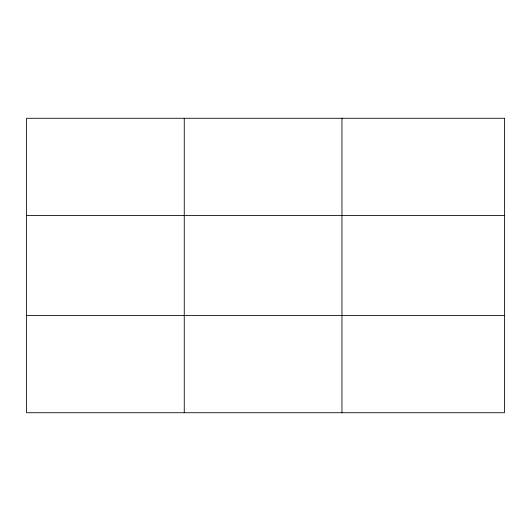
<?xml version="1.0" encoding="UTF-8"?>
<svg xmlns="http://www.w3.org/2000/svg" width="531" height="531" viewBox="0 0 531 531"><rect width="100%" height="100%" fill="white"/><g stroke="black" fill="none" stroke-linecap="round" stroke-linejoin="round"><path stroke-width="0.8" d="M184.257 412.733L184.257 118.267M341.964 412.733L341.964 118.267M26.55 215.44L504.45 215.44M26.55 315.56L504.45 315.56M504.45 118.267L504.45 412.733L26.55 412.733L26.55 118.267L504.45 118.267"/></g></svg>
